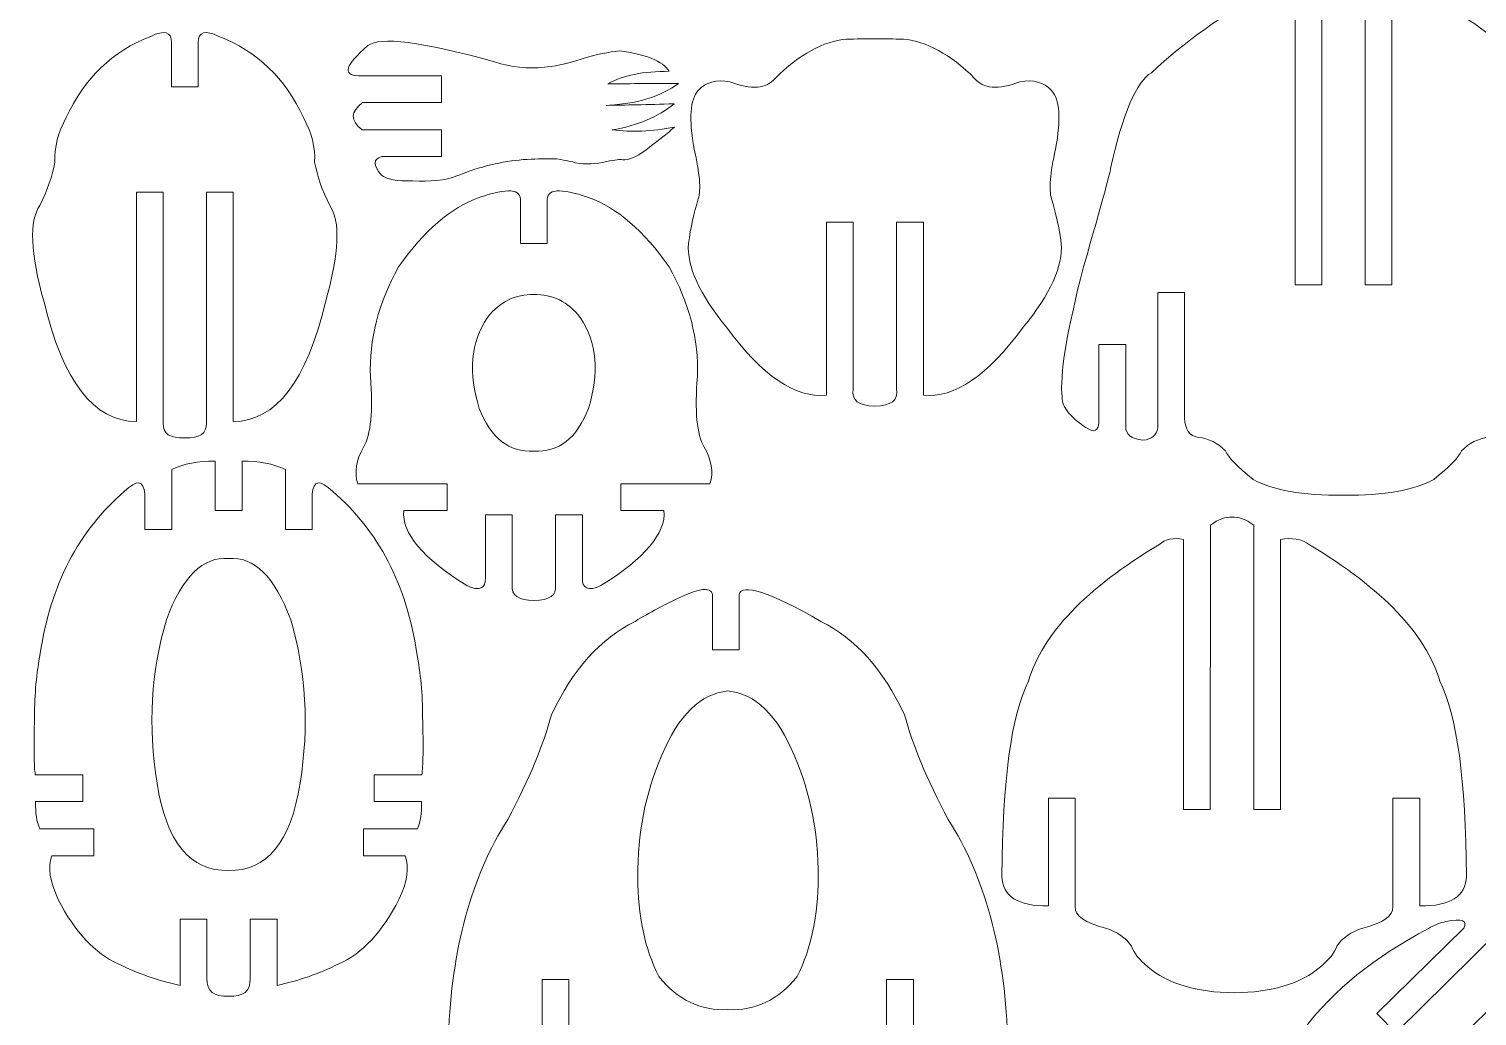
# Model space of a CAD drawing. Header units: inches. Extents: x -12.3 to -0.4, y -2.6 to 13.1.
# Drawn here: x -12.27 to -6.17, y 1.7 to 5.86 of the extents above; entities that cross this region are included whole.
import ezdxf

# ---------------------------------------------------------------- set-up
doc = ezdxf.new("R2010")
doc.units = ezdxf.units.IN
doc.header["$MEASUREMENT"] = 0
doc.layers.add('Layer 1', color=7, linetype='Continuous')

msp = doc.modelspace()

# ---------------------------------------------------------------- linework, layer by layer
at = {"layer": 'Layer 1', "color": 1, "lineweight": 9}
for points, knots in [([(-7.7663, 4.218), (-7.7651, 4.1756), (-7.7784, 4.1607), (-7.8064, 4.1734), (-7.8064, 4.1734), (-7.8847, 4.2222), (-7.9228, 4.2678), (-7.9206, 4.3102), (-7.9206, 4.3102), (-7.9324, 4.4008), (-7.9024, 4.5837), (-7.8308, 4.8588), (-7.8308, 4.8588), (-7.7498, 5.1408), (-7.7123, 5.2786), (-7.7181, 5.2723), (-7.7181, 5.2723), (-7.6657, 5.5044), (-7.6081, 5.6391), (-7.5451, 5.6762), (-7.5451, 5.6762), (-7.4049, 5.8071), (-7.244, 5.9212), (-7.0625, 6.0185), (-7.0625, 6.0185), (-6.9954, 6.0621), (-6.9548, 6.0604), (-6.9406, 6.0133)], [0, 0, 0, 0, 0.142857, 0.142857, 0.142857, 0.142857, 0.285714, 0.285714, 0.285714, 0.285714, 0.428571, 0.428571, 0.428571, 0.428571, 0.571429, 0.571429, 0.571429, 0.571429, 0.714286, 0.714286, 0.714286, 0.714286, 0.857143, 0.857143, 0.857143, 0.857143, 1, 1, 1, 1]), ([(-6.9406, 6.0133), (-6.9406, 6.0133), (-6.9406, 4.7826), (-6.9406, 4.7826), (-6.9406, 4.7826), (-6.9406, 4.7826), (-6.8277, 4.7826), (-6.8277, 4.7826), (-6.8277, 4.7826), (-6.8277, 4.7826), (-6.8277, 6.092), (-6.8277, 6.092)], [0, 0, 0, 0, 0.333333, 0.333333, 0.333333, 0.333333, 0.666667, 0.666667, 0.666667, 0.666667, 1, 1, 1, 1]), ([(-6.6454, 6.092), (-6.6454, 6.092), (-6.6454, 4.7826), (-6.6454, 4.7826), (-6.6454, 4.7826), (-6.6454, 4.7826), (-6.5325, 4.7826), (-6.5325, 4.7826), (-6.5325, 4.7826), (-6.5325, 4.7826), (-6.5325, 6.0133), (-6.5325, 6.0133)], [0, 0, 0, 0, 0.333333, 0.333333, 0.333333, 0.333333, 0.666667, 0.666667, 0.666667, 0.666667, 1, 1, 1, 1]), ([(-5.7067, 4.218), (-5.708, 4.1756), (-5.6946, 4.1607), (-5.6667, 4.1734), (-5.6667, 4.1734), (-5.5884, 4.2222), (-5.5503, 4.2678), (-5.5524, 4.3102), (-5.5524, 4.3102), (-5.5407, 4.4008), (-5.5707, 4.5837), (-5.6423, 4.8588), (-5.6423, 4.8588), (-5.7232, 5.1408), (-5.7608, 5.2786), (-5.755, 5.2723), (-5.755, 5.2723), (-5.8073, 5.5044), (-5.865, 5.6391), (-5.928, 5.6762), (-5.928, 5.6762), (-6.0682, 5.8071), (-6.2291, 5.9212), (-6.4106, 6.0185), (-6.4106, 6.0185), (-6.4777, 6.0621), (-6.5183, 6.0604), (-6.5325, 6.0133)], [0, 0, 0, 0, 0.142857, 0.142857, 0.142857, 0.142857, 0.285714, 0.285714, 0.285714, 0.285714, 0.428571, 0.428571, 0.428571, 0.428571, 0.571429, 0.571429, 0.571429, 0.571429, 0.714286, 0.714286, 0.714286, 0.714286, 0.857143, 0.857143, 0.857143, 0.857143, 1, 1, 1, 1]), ([(-11.6714, 5.8046), (-11.6716, 5.8482), (-11.7006, 5.8563), (-11.7583, 5.8291), (-11.7583, 5.8291), (-11.9192, 5.7671), (-12.0377, 5.6531), (-12.1139, 5.4872), (-12.1139, 5.4872), (-12.1488, 5.4246), (-12.1646, 5.3621), (-12.1615, 5.2995), (-12.1615, 5.2995), (-12.172, 5.2418), (-12.1932, 5.1808), (-12.225, 5.1167), (-12.225, 5.1167), (-12.271, 5.0531), (-12.2652, 4.9174), (-12.2075, 4.7096)], [0, 0, 0, 0, 0.2, 0.2, 0.2, 0.2, 0.4, 0.4, 0.4, 0.4, 0.6, 0.6, 0.6, 0.6, 0.8, 0.8, 0.8, 0.8, 1, 1, 1, 1]), ([(-11.5583, 5.8046), (-11.5581, 5.8482), (-11.5291, 5.8563), (-11.4713, 5.8291), (-11.4713, 5.8291), (-11.3105, 5.7671), (-11.192, 5.6531), (-11.1158, 5.4872), (-11.1158, 5.4872), (-11.0809, 5.4246), (-11.065, 5.3621), (-11.0682, 5.2995), (-11.0682, 5.2995), (-11.0576, 5.2418), (-11.0364, 5.1808), (-11.0047, 5.1167), (-11.0047, 5.1167), (-10.9587, 5.0531), (-10.9645, 4.9174), (-11.0222, 4.7096)], [0, 0, 0, 0, 0.2, 0.2, 0.2, 0.2, 0.4, 0.4, 0.4, 0.4, 0.6, 0.6, 0.6, 0.6, 0.8, 0.8, 0.8, 0.8, 1, 1, 1, 1]), ([(-11.6714, 5.8046), (-11.6714, 5.8046), (-11.6714, 5.6166), (-11.6714, 5.6166), (-11.6714, 5.6166), (-11.6714, 5.6166), (-11.5583, 5.6166), (-11.5583, 5.6166), (-11.5583, 5.6166), (-11.5583, 5.6166), (-11.5583, 5.8046), (-11.5583, 5.8046)], [0, 0, 0, 0, 0.333333, 0.333333, 0.333333, 0.333333, 0.666667, 0.666667, 0.666667, 0.666667, 1, 1, 1, 1]), ([(-10.1252, 5.3129), (-10.0996, 5.3129), (-10.074, 5.3129), (-10.0484, 5.3129), (-10.0484, 5.3129), (-10.0075, 5.3066), (-9.9816, 5.3013), (-9.9705, 5.297), (-9.9705, 5.297), (-9.9276, 5.2891), (-9.8837, 5.2907), (-9.8388, 5.3018), (-9.8388, 5.3018), (-9.8028, 5.3098), (-9.7806, 5.3124), (-9.7721, 5.3098), (-9.7721, 5.3098), (-9.7475, 5.3068), (-9.715, 5.3204), (-9.6745, 5.3503), (-9.6745, 5.3503), (-9.6039, 5.4039), (-9.5634, 5.4362), (-9.5531, 5.4473), (-9.5531, 5.4473), (-9.6478, 5.429), (-9.7351, 5.425), (-9.815, 5.4354), (-9.815, 5.4354), (-9.7102, 5.4529), (-9.6234, 5.4894), (-9.5547, 5.5451), (-9.5547, 5.5451), (-9.6676, 5.5419), (-9.7631, 5.5398), (-9.8412, 5.5387), (-9.8412, 5.5387), (-9.7134, 5.544), (-9.6116, 5.5748), (-9.5356, 5.631), (-9.5356, 5.631), (-9.6348, 5.6305), (-9.734, 5.6299), (-9.8332, 5.6294), (-9.8332, 5.6294), (-9.7702, 5.6649), (-9.6842, 5.6824), (-9.5755, 5.6819), (-9.5755, 5.6819), (-9.603, 5.7253), (-9.6728, 5.754), (-9.785, 5.7677), (-9.785, 5.7677), (-9.8299, 5.764), (-9.8823, 5.7529), (-9.9421, 5.7343), (-9.9421, 5.7343), (-10.0141, 5.7121), (-10.067, 5.7004), (-10.1008, 5.6994), (-10.1008, 5.6994), (-10.1706, 5.6919), (-10.2405, 5.6994), (-10.3103, 5.7216), (-10.3103, 5.7216), (-10.6171, 5.807), (-10.7949, 5.8298), (-10.8436, 5.79), (-10.8436, 5.79), (-10.94, 5.7072), (-10.9534, 5.6649), (-10.8839, 5.6632)], [0, 0, 0, 0, 0.055556, 0.055556, 0.055556, 0.055556, 0.111111, 0.111111, 0.111111, 0.111111, 0.166667, 0.166667, 0.166667, 0.166667, 0.222222, 0.222222, 0.222222, 0.222222, 0.277778, 0.277778, 0.277778, 0.277778, 0.333333, 0.333333, 0.333333, 0.333333, 0.388889, 0.388889, 0.388889, 0.388889, 0.444444, 0.444444, 0.444444, 0.444444, 0.5, 0.5, 0.5, 0.5, 0.555556, 0.555556, 0.555556, 0.555556, 0.611111, 0.611111, 0.611111, 0.611111, 0.666667, 0.666667, 0.666667, 0.666667, 0.722222, 0.722222, 0.722222, 0.722222, 0.777778, 0.777778, 0.777778, 0.777778, 0.833333, 0.833333, 0.833333, 0.833333, 0.888889, 0.888889, 0.888889, 0.888889, 0.944444, 0.944444, 0.944444, 0.944444, 1, 1, 1, 1]), ([(-8.9136, 4.318), (-9.0442, 4.3053), (-9.1844, 4.4007), (-9.3341, 4.6043), (-9.3341, 4.6043), (-9.4479, 4.7431), (-9.5013, 4.8608), (-9.4944, 4.9573), (-9.4944, 4.9573), (-9.4849, 5.0241), (-9.4711, 5.0866), (-9.4532, 5.1449), (-9.4532, 5.1449), (-9.441, 5.1831), (-9.4468, 5.2531), (-9.4706, 5.3548), (-9.4706, 5.3548), (-9.4934, 5.4826), (-9.4876, 5.5647), (-9.4532, 5.6013), (-9.4532, 5.6013), (-9.4214, 5.6358), (-9.377, 5.648), (-9.3198, 5.6379), (-9.3198, 5.6379), (-9.2289, 5.6034), (-9.1654, 5.6082), (-9.1294, 5.6522), (-9.1294, 5.6522), (-9.0262, 5.754), (-8.9262, 5.8091), (-8.8294, 5.8176), (-8.8294, 5.8176), (-8.7895, 5.8181), (-8.7495, 5.8186), (-8.7095, 5.8192)], [0, 0, 0, 0, 0.111111, 0.111111, 0.111111, 0.111111, 0.222222, 0.222222, 0.222222, 0.222222, 0.333333, 0.333333, 0.333333, 0.333333, 0.444444, 0.444444, 0.444444, 0.444444, 0.555556, 0.555556, 0.555556, 0.555556, 0.666667, 0.666667, 0.666667, 0.666667, 0.777778, 0.777778, 0.777778, 0.777778, 0.888889, 0.888889, 0.888889, 0.888889, 1, 1, 1, 1]), ([(-8.5054, 4.318), (-8.3748, 4.3053), (-8.2346, 4.4007), (-8.0849, 4.6043), (-8.0849, 4.6043), (-7.9711, 4.7431), (-7.9177, 4.8608), (-7.9246, 4.9573), (-7.9246, 4.9573), (-7.9341, 5.0241), (-7.9478, 5.0866), (-7.9658, 5.1449), (-7.9658, 5.1449), (-7.978, 5.1831), (-7.9722, 5.2531), (-7.9484, 5.3548), (-7.9484, 5.3548), (-7.9256, 5.4826), (-7.9314, 5.5647), (-7.9658, 5.6013), (-7.9658, 5.6013), (-7.9976, 5.6358), (-8.042, 5.648), (-8.0991, 5.6379), (-8.0991, 5.6379), (-8.1901, 5.6034), (-8.2536, 5.6082), (-8.2896, 5.6522), (-8.2896, 5.6522), (-8.3928, 5.754), (-8.4927, 5.8091), (-8.5896, 5.8176), (-8.5896, 5.8176), (-8.6295, 5.8181), (-8.6695, 5.8186), (-8.7095, 5.8192)], [0, 0, 0, 0, 0.111111, 0.111111, 0.111111, 0.111111, 0.222222, 0.222222, 0.222222, 0.222222, 0.333333, 0.333333, 0.333333, 0.333333, 0.444444, 0.444444, 0.444444, 0.444444, 0.555556, 0.555556, 0.555556, 0.555556, 0.666667, 0.666667, 0.666667, 0.666667, 0.777778, 0.777778, 0.777778, 0.777778, 0.888889, 0.888889, 0.888889, 0.888889, 1, 1, 1, 1]), ([(-10.8839, 5.6632), (-10.8839, 5.6632), (-10.5334, 5.6632), (-10.5334, 5.6632), (-10.5334, 5.6632), (-10.5334, 5.6632), (-10.5334, 5.5501), (-10.5334, 5.5501), (-10.5334, 5.5501), (-10.5334, 5.5501), (-10.8664, 5.5501), (-10.8664, 5.5501)], [0, 0, 0, 0, 0.333333, 0.333333, 0.333333, 0.333333, 0.666667, 0.666667, 0.666667, 0.666667, 1, 1, 1, 1]), ([(-10.8688, 5.4358), (-10.8688, 5.4358), (-10.5334, 5.4358), (-10.5334, 5.4358), (-10.5334, 5.4358), (-10.5334, 5.4358), (-10.5334, 5.3227), (-10.5334, 5.3227), (-10.5334, 5.3227), (-10.5334, 5.3227), (-10.7855, 5.3227), (-10.7855, 5.3227)], [0, 0, 0, 0, 0.333333, 0.333333, 0.333333, 0.333333, 0.666667, 0.666667, 0.666667, 0.666667, 1, 1, 1, 1]), ([(-10.7855, 5.3227), (-10.822, 5.3121), (-10.8225, 5.2864), (-10.7871, 5.2454), (-10.7871, 5.2454), (-10.7651, 5.2271), (-10.7215, 5.2189), (-10.6561, 5.2207), (-10.6561, 5.2207), (-10.5812, 5.2159), (-10.5188, 5.2228), (-10.469, 5.2414)], [0, 0, 0, 0, 0.333333, 0.333333, 0.333333, 0.333333, 0.666667, 0.666667, 0.666667, 0.666667, 1, 1, 1, 1]), ([(-10.8867, 3.9459), (-10.9021, 3.994), (-10.8939, 4.0453), (-10.862, 4.1), (-10.862, 4.1), (-10.8314, 4.1535), (-10.822, 4.2527), (-10.8336, 4.3974), (-10.8336, 4.3974), (-10.8394, 4.5532), (-10.7997, 4.7069), (-10.7145, 4.8585), (-10.7145, 4.8585), (-10.6077, 5.0112), (-10.4944, 5.1087), (-10.3749, 5.1511), (-10.3749, 5.1511), (-10.2548, 5.1925), (-10.1971, 5.1872), (-10.2017, 5.1352)], [0, 0, 0, 0, 0.2, 0.2, 0.2, 0.2, 0.4, 0.4, 0.4, 0.4, 0.6, 0.6, 0.6, 0.6, 0.8, 0.8, 0.8, 0.8, 1, 1, 1, 1]), ([(-9.4037, 3.9459), (-9.3882, 3.994), (-9.3965, 4.0453), (-9.4284, 4.1), (-9.4284, 4.1), (-9.4589, 4.1535), (-9.4684, 4.2527), (-9.4568, 4.3974), (-9.4568, 4.3974), (-9.451, 4.5532), (-9.4907, 4.7069), (-9.5758, 4.8585), (-9.5758, 4.8585), (-9.6827, 5.0112), (-9.7959, 5.1087), (-9.9155, 5.1511), (-9.9155, 5.1511), (-10.0355, 5.1925), (-10.0932, 5.1872), (-10.0886, 5.1352)], [0, 0, 0, 0, 0.2, 0.2, 0.2, 0.2, 0.4, 0.4, 0.4, 0.4, 0.6, 0.6, 0.6, 0.6, 0.8, 0.8, 0.8, 0.8, 1, 1, 1, 1]), ([(-11.8189, 4.2071), (-11.8189, 4.2071), (-11.8189, 5.1736), (-11.8189, 5.1736), (-11.8189, 5.1736), (-11.8189, 5.1736), (-11.706, 5.1736), (-11.706, 5.1736), (-11.706, 5.1736), (-11.706, 5.1736), (-11.706, 4.2007), (-11.706, 4.2007)], [0, 0, 0, 0, 0.333333, 0.333333, 0.333333, 0.333333, 0.666667, 0.666667, 0.666667, 0.666667, 1, 1, 1, 1]), ([(-11.5237, 4.2007), (-11.5237, 4.2007), (-11.5237, 5.1736), (-11.5237, 5.1736), (-11.5237, 5.1736), (-11.5237, 5.1736), (-11.4107, 5.1736), (-11.4107, 5.1736), (-11.4107, 5.1736), (-11.4107, 5.1736), (-11.4107, 4.2071), (-11.4107, 4.2071)], [0, 0, 0, 0, 0.333333, 0.333333, 0.333333, 0.333333, 0.666667, 0.666667, 0.666667, 0.666667, 1, 1, 1, 1]), ([(-10.2017, 5.1352), (-10.2017, 5.1352), (-10.2017, 4.9571), (-10.2017, 4.9571), (-10.2017, 4.9571), (-10.2017, 4.9571), (-10.0886, 4.9571), (-10.0886, 4.9571), (-10.0886, 4.9571), (-10.0886, 4.9571), (-10.0886, 5.1352), (-10.0886, 5.1352)], [0, 0, 0, 0, 0.333333, 0.333333, 0.333333, 0.333333, 0.666667, 0.666667, 0.666667, 0.666667, 1, 1, 1, 1]), ([(-8.9136, 4.318), (-8.9136, 4.318), (-8.9136, 5.0464), (-8.9136, 5.0464), (-8.9136, 5.0464), (-8.9136, 5.0464), (-8.8006, 5.0464), (-8.8006, 5.0464), (-8.8006, 5.0464), (-8.8006, 5.0464), (-8.8006, 4.3435), (-8.8006, 4.3435)], [0, 0, 0, 0, 0.333333, 0.333333, 0.333333, 0.333333, 0.666667, 0.666667, 0.666667, 0.666667, 1, 1, 1, 1]), ([(-8.6183, 4.3435), (-8.6183, 4.3435), (-8.6183, 5.0464), (-8.6183, 5.0464), (-8.6183, 5.0464), (-8.6183, 5.0464), (-8.5054, 5.0464), (-8.5054, 5.0464), (-8.5054, 5.0464), (-8.5054, 5.0464), (-8.5054, 4.318), (-8.5054, 4.318)], [0, 0, 0, 0, 0.333333, 0.333333, 0.333333, 0.333333, 0.666667, 0.666667, 0.666667, 0.666667, 1, 1, 1, 1]), ([(-7.5184, 4.1814), (-7.5184, 4.1814), (-7.5184, 4.7503), (-7.5184, 4.7503), (-7.5184, 4.7503), (-7.5184, 4.7503), (-7.4053, 4.7503), (-7.4053, 4.7503), (-7.4053, 4.7503), (-7.4053, 4.7503), (-7.4053, 4.222), (-7.4053, 4.222)], [0, 0, 0, 0, 0.333333, 0.333333, 0.333333, 0.333333, 0.666667, 0.666667, 0.666667, 0.666667, 1, 1, 1, 1]), ([(-7.7663, 4.218), (-7.7663, 4.218), (-7.7663, 4.5321), (-7.7663, 4.5321), (-7.7663, 4.5321), (-7.7663, 4.5321), (-7.6533, 4.5321), (-7.6533, 4.5321), (-7.6533, 4.5321), (-7.6533, 4.5321), (-7.6533, 4.1862), (-7.6533, 4.1862)], [0, 0, 0, 0, 0.333333, 0.333333, 0.333333, 0.333333, 0.666667, 0.666667, 0.666667, 0.666667, 1, 1, 1, 1]), ([(-6.7365, 3.8973), (-6.9092, 3.8963), (-7.0359, 3.9185), (-7.1164, 3.9639), (-7.1164, 3.9639), (-7.183, 4.0168), (-7.2221, 4.0569), (-7.2337, 4.0844), (-7.2337, 4.0844), (-7.2652, 4.1175), (-7.3032, 4.1363), (-7.3477, 4.1409), (-7.3477, 4.1409), (-7.3846, 4.1467), (-7.4038, 4.1737), (-7.4053, 4.222)], [0, 0, 0, 0, 0.25, 0.25, 0.25, 0.25, 0.5, 0.5, 0.5, 0.5, 0.75, 0.75, 0.75, 0.75, 1, 1, 1, 1]), ([(-6.7365, 3.8973), (-6.5638, 3.8963), (-6.4372, 3.9185), (-6.3567, 3.9639), (-6.3567, 3.9639), (-6.2901, 4.0168), (-6.251, 4.0569), (-6.2394, 4.0844), (-6.2394, 4.0844), (-6.2079, 4.1175), (-6.1699, 4.1363), (-6.1254, 4.1409), (-6.1254, 4.1409), (-6.0885, 4.1467), (-6.0693, 4.1737), (-6.0678, 4.222)], [0, 0, 0, 0, 0.25, 0.25, 0.25, 0.25, 0.5, 0.5, 0.5, 0.5, 0.75, 0.75, 0.75, 0.75, 1, 1, 1, 1]), ([(-7.5184, 4.1814), (-7.5228, 4.1501), (-7.5437, 4.1326), (-7.581, 4.1289), (-7.581, 4.1289), (-7.6299, 4.1342), (-7.654, 4.1533), (-7.6533, 4.1862)], [0, 0, 0, 0, 0.5, 0.5, 0.5, 0.5, 1, 1, 1, 1]), ([(-11.4871, 4.0407), (-11.4871, 4.0407), (-11.4871, 3.8336), (-11.4871, 3.8336), (-11.4871, 3.8336), (-11.4871, 3.8336), (-11.374, 3.8336), (-11.374, 3.8336), (-11.374, 3.8336), (-11.374, 3.8336), (-11.374, 4.0407), (-11.374, 4.0407)], [0, 0, 0, 0, 0.333333, 0.333333, 0.333333, 0.333333, 0.666667, 0.666667, 0.666667, 0.666667, 1, 1, 1, 1]), ([(-11.7832, 3.9012), (-11.7879, 3.9606), (-11.8163, 3.9648), (-11.8684, 3.9139), (-11.8684, 3.9139), (-12.0626, 3.7468), (-12.1809, 3.5191), (-12.2232, 3.231), (-12.2232, 3.231), (-12.2392, 3.149), (-12.2474, 3.0602), (-12.2477, 2.9646), (-12.2477, 2.9646), (-12.2508, 2.8361), (-12.2498, 2.7547), (-12.2445, 2.7204)], [0, 0, 0, 0, 0.25, 0.25, 0.25, 0.25, 0.5, 0.5, 0.5, 0.5, 0.75, 0.75, 0.75, 0.75, 1, 1, 1, 1]), ([(-11.6701, 4.0057), (-11.6701, 4.0057), (-11.6701, 3.7533), (-11.6701, 3.7533), (-11.6701, 3.7533), (-11.6701, 3.7533), (-11.7832, 3.7533), (-11.7832, 3.7533), (-11.7832, 3.7533), (-11.7832, 3.7533), (-11.7832, 3.9012), (-11.7832, 3.9012)], [0, 0, 0, 0, 0.333333, 0.333333, 0.333333, 0.333333, 0.666667, 0.666667, 0.666667, 0.666667, 1, 1, 1, 1]), ([(-11.1911, 4.0057), (-11.1911, 4.0057), (-11.1911, 3.7533), (-11.1911, 3.7533), (-11.1911, 3.7533), (-11.1911, 3.7533), (-11.078, 3.7533), (-11.078, 3.7533), (-11.078, 3.7533), (-11.078, 3.7533), (-11.078, 3.9012), (-11.078, 3.9012)], [0, 0, 0, 0, 0.333333, 0.333333, 0.333333, 0.333333, 0.666667, 0.666667, 0.666667, 0.666667, 1, 1, 1, 1]), ([(-11.078, 3.9012), (-11.0733, 3.9606), (-11.0449, 3.9648), (-10.9928, 3.9139), (-10.9928, 3.9139), (-10.7986, 3.7468), (-10.6803, 3.5191), (-10.638, 3.231), (-10.638, 3.231), (-10.622, 3.149), (-10.6138, 3.0602), (-10.6135, 2.9646), (-10.6135, 2.9646), (-10.6104, 2.8361), (-10.6114, 2.7547), (-10.6167, 2.7204)], [0, 0, 0, 0, 0.25, 0.25, 0.25, 0.25, 0.5, 0.5, 0.5, 0.5, 0.75, 0.75, 0.75, 0.75, 1, 1, 1, 1]), ([(-10.8867, 3.9459), (-10.8867, 3.9459), (-10.5107, 3.9459), (-10.5107, 3.9459), (-10.5107, 3.9459), (-10.5107, 3.9459), (-10.5107, 3.8329), (-10.5107, 3.8329), (-10.5107, 3.8329), (-10.5107, 3.8329), (-10.6929, 3.8329), (-10.6929, 3.8329)], [0, 0, 0, 0, 0.333333, 0.333333, 0.333333, 0.333333, 0.666667, 0.666667, 0.666667, 0.666667, 1, 1, 1, 1]), ([(-9.4037, 3.9459), (-9.4037, 3.9459), (-9.7797, 3.9459), (-9.7797, 3.9459), (-9.7797, 3.9459), (-9.7797, 3.9459), (-9.7797, 3.8329), (-9.7797, 3.8329), (-9.7797, 3.8329), (-9.7797, 3.8329), (-9.5974, 3.8329), (-9.5974, 3.8329)], [0, 0, 0, 0, 0.333333, 0.333333, 0.333333, 0.333333, 0.666667, 0.666667, 0.666667, 0.666667, 1, 1, 1, 1]), ([(-10.3493, 3.5506), (-10.3477, 3.5034), (-10.3737, 3.4923), (-10.4271, 3.5172), (-10.4271, 3.5172), (-10.6136, 3.6325), (-10.7022, 3.7377), (-10.6929, 3.8329)], [0, 0, 0, 0, 0.5, 0.5, 0.5, 0.5, 1, 1, 1, 1]), ([(-10.3493, 3.5506), (-10.3493, 3.5506), (-10.3493, 3.8147), (-10.3493, 3.8147), (-10.3493, 3.8147), (-10.3493, 3.8147), (-10.2363, 3.8147), (-10.2363, 3.8147), (-10.2363, 3.8147), (-10.2363, 3.8147), (-10.2363, 3.518), (-10.2363, 3.518)], [0, 0, 0, 0, 0.333333, 0.333333, 0.333333, 0.333333, 0.666667, 0.666667, 0.666667, 0.666667, 1, 1, 1, 1]), ([(-10.054, 3.518), (-10.054, 3.518), (-10.054, 3.8147), (-10.054, 3.8147), (-10.054, 3.8147), (-10.054, 3.8147), (-9.9411, 3.8147), (-9.9411, 3.8147), (-9.9411, 3.8147), (-9.9411, 3.8147), (-9.9411, 3.5506), (-9.9411, 3.5506)], [0, 0, 0, 0, 0.333333, 0.333333, 0.333333, 0.333333, 0.666667, 0.666667, 0.666667, 0.666667, 1, 1, 1, 1]), ([(-9.9411, 3.5506), (-9.9426, 3.5034), (-9.9167, 3.4923), (-9.8633, 3.5172), (-9.8633, 3.5172), (-9.6768, 3.6325), (-9.5882, 3.7377), (-9.5974, 3.8329)], [0, 0, 0, 0, 0.5, 0.5, 0.5, 0.5, 1, 1, 1, 1]), ([(-7.2968, 3.7714), (-7.2968, 3.7714), (-7.2977, 2.5748), (-7.2977, 2.5748), (-7.2977, 2.5748), (-7.2977, 2.5748), (-7.4096, 2.5747), (-7.4096, 2.5747), (-7.4096, 2.5747), (-7.4096, 2.5747), (-7.4096, 3.7109), (-7.4096, 3.7109), (-7.4096, 3.7109), (-7.4539, 3.7203), (-7.4841, 3.713), (-7.5141, 3.689), (-7.5141, 3.689), (-7.8217, 3.5041), (-8.0045, 3.3128), (-8.0626, 3.1151), (-8.0626, 3.1151), (-8.1352, 2.9703), (-8.1725, 2.6966), (-8.1747, 2.2941), (-8.1747, 2.2941), (-8.1723, 2.2087), (-8.107, 2.1668), (-7.9788, 2.1684)], [0, 0, 0, 0, 0.142857, 0.142857, 0.142857, 0.142857, 0.285714, 0.285714, 0.285714, 0.285714, 0.428571, 0.428571, 0.428571, 0.428571, 0.571429, 0.571429, 0.571429, 0.571429, 0.714286, 0.714286, 0.714286, 0.714286, 0.857143, 0.857143, 0.857143, 0.857143, 1, 1, 1, 1]), ([(-7.1143, 3.7714), (-7.1143, 3.7714), (-7.1143, 2.5747), (-7.1143, 2.5747), (-7.1143, 2.5747), (-7.1143, 2.5747), (-7.0014, 2.5747), (-7.0014, 2.5747), (-7.0014, 2.5747), (-7.0014, 2.5747), (-7.0014, 3.7109), (-7.0014, 3.7109), (-7.0014, 3.7109), (-6.957, 3.7203), (-6.9097, 3.713), (-6.8797, 3.689), (-6.8797, 3.689), (-6.5721, 3.5041), (-6.3893, 3.3128), (-6.3312, 3.1151), (-6.3312, 3.1151), (-6.2586, 2.9703), (-6.2213, 2.6966), (-6.2191, 2.2941), (-6.2191, 2.2941), (-6.2215, 2.2087), (-6.2868, 2.1668), (-6.415, 2.1684)], [0, 0, 0, 0, 0.142857, 0.142857, 0.142857, 0.142857, 0.285714, 0.285714, 0.285714, 0.285714, 0.428571, 0.428571, 0.428571, 0.428571, 0.571429, 0.571429, 0.571429, 0.571429, 0.714286, 0.714286, 0.714286, 0.714286, 0.857143, 0.857143, 0.857143, 0.857143, 1, 1, 1, 1]), ([(-11.4306, 3.6309), (-11.5377, 3.6404), (-11.6249, 3.5545), (-11.6922, 3.3732), (-11.6922, 3.3732), (-11.7572, 3.1549), (-11.7704, 2.9257), (-11.7318, 2.6857)], [0, 0, 0, 0, 0.5, 0.5, 0.5, 0.5, 1, 1, 1, 1]), ([(-11.4306, 3.6309), (-11.3235, 3.6404), (-11.2363, 3.5545), (-11.169, 3.3732), (-11.169, 3.3732), (-11.104, 3.1549), (-11.0908, 2.9257), (-11.1294, 2.6857)], [0, 0, 0, 0, 0.5, 0.5, 0.5, 0.5, 1, 1, 1, 1]), ([(-10.3587, 1.1853), (-10.3579, 1.1478), (-10.3804, 1.1491), (-10.4103, 1.1831), (-10.4103, 1.1831), (-10.4644, 1.2377), (-10.4958, 1.3838), (-10.5046, 1.6214), (-10.5046, 1.6214), (-10.492, 1.9872), (-10.4089, 2.2909), (-10.2553, 2.5326), (-10.2553, 2.5326), (-10.1644, 2.7027), (-10.1031, 2.8496), (-10.0714, 2.9733), (-10.0714, 2.9733), (-9.9815, 3.1635), (-9.8642, 3.2946), (-9.7194, 3.3664), (-9.7194, 3.3664), (-9.6523, 3.4055), (-9.5952, 3.4364), (-9.5483, 3.4589), (-9.5483, 3.4589), (-9.4449, 3.5084), (-9.3994, 3.5115), (-9.3935, 3.4799)], [0, 0, 0, 0, 0.142857, 0.142857, 0.142857, 0.142857, 0.285714, 0.285714, 0.285714, 0.285714, 0.428571, 0.428571, 0.428571, 0.428571, 0.571429, 0.571429, 0.571429, 0.571429, 0.714286, 0.714286, 0.714286, 0.714286, 0.857143, 0.857143, 0.857143, 0.857143, 1, 1, 1, 1]), ([(-9.3935, 3.4799), (-9.3935, 3.4799), (-9.3935, 3.2459), (-9.3935, 3.2459), (-9.3935, 3.2459), (-9.3935, 3.2459), (-9.2806, 3.2459), (-9.2806, 3.2459), (-9.2806, 3.2459), (-9.2806, 3.2459), (-9.2806, 3.4799), (-9.2806, 3.4799)], [0, 0, 0, 0, 0.333333, 0.333333, 0.333333, 0.333333, 0.666667, 0.666667, 0.666667, 0.666667, 1, 1, 1, 1]), ([(-8.2982, 1.1853), (-8.2991, 1.1478), (-8.2754, 1.1491), (-8.2455, 1.1831), (-8.2455, 1.1831), (-8.1914, 1.2377), (-8.16, 1.3838), (-8.1512, 1.6214), (-8.1512, 1.6214), (-8.1638, 1.9872), (-8.2469, 2.2909), (-8.4006, 2.5326), (-8.4006, 2.5326), (-8.4914, 2.7027), (-8.5527, 2.8496), (-8.5844, 2.9733), (-8.5844, 2.9733), (-8.6743, 3.1635), (-8.7916, 3.2946), (-8.9364, 3.3664), (-8.9364, 3.3664), (-9.1512, 3.4915), (-9.272, 3.5258), (-9.2806, 3.4799)], [0, 0, 0, 0, 0.166667, 0.166667, 0.166667, 0.166667, 0.333333, 0.333333, 0.333333, 0.333333, 0.5, 0.5, 0.5, 0.5, 0.666667, 0.666667, 0.666667, 0.666667, 0.833333, 0.833333, 0.833333, 0.833333, 1, 1, 1, 1]), ([(-9.3279, 3.0732), (-9.4428, 3.0626), (-9.5361, 2.9715), (-9.6079, 2.7998), (-9.6079, 2.7998), (-9.6761, 2.6413), (-9.7094, 2.4711), (-9.7078, 2.2893), (-9.7078, 2.2893), (-9.7078, 2.1277), (-9.6782, 1.9882), (-9.619, 1.8711), (-9.619, 1.8711), (-9.5404, 1.773), (-9.4433, 1.7263), (-9.3279, 1.7321)], [0, 0, 0, 0, 0.25, 0.25, 0.25, 0.25, 0.5, 0.5, 0.5, 0.5, 0.75, 0.75, 0.75, 0.75, 1, 1, 1, 1]), ([(-9.3279, 3.0732), (-9.213, 3.0626), (-9.1197, 2.9715), (-9.0479, 2.7998), (-9.0479, 2.7998), (-8.9797, 2.6413), (-8.9464, 2.4711), (-8.948, 2.2893), (-8.948, 2.2893), (-8.948, 2.1277), (-8.9776, 1.9882), (-9.0368, 1.8711), (-9.0368, 1.8711), (-9.1155, 1.773), (-9.2125, 1.7263), (-9.3279, 1.7321)], [0, 0, 0, 0, 0.25, 0.25, 0.25, 0.25, 0.5, 0.5, 0.5, 0.5, 0.75, 0.75, 0.75, 0.75, 1, 1, 1, 1]), ([(-12.2445, 2.7204), (-12.2445, 2.7204), (-12.0441, 2.7204), (-12.0441, 2.7204), (-12.0441, 2.7204), (-12.0441, 2.7204), (-12.0441, 2.6073), (-12.0441, 2.6073), (-12.0441, 2.6073), (-12.0441, 2.6073), (-12.2429, 2.6073), (-12.2429, 2.6073)], [0, 0, 0, 0, 0.333333, 0.333333, 0.333333, 0.333333, 0.666667, 0.666667, 0.666667, 0.666667, 1, 1, 1, 1]), ([(-10.6167, 2.7204), (-10.6167, 2.7204), (-10.8171, 2.7204), (-10.8171, 2.7204), (-10.8171, 2.7204), (-10.8171, 2.7204), (-10.8171, 2.6073), (-10.8171, 2.6073), (-10.8171, 2.6073), (-10.8171, 2.6073), (-10.6183, 2.6073), (-10.6183, 2.6073)], [0, 0, 0, 0, 0.333333, 0.333333, 0.333333, 0.333333, 0.666667, 0.666667, 0.666667, 0.666667, 1, 1, 1, 1]), ([(-7.9788, 2.1684), (-7.9788, 2.1684), (-7.9788, 2.622), (-7.9788, 2.622), (-7.9788, 2.622), (-7.9788, 2.622), (-7.8657, 2.622), (-7.8657, 2.622), (-7.8657, 2.622), (-7.8657, 2.622), (-7.8657, 2.1645), (-7.8657, 2.1645)], [0, 0, 0, 0, 0.333333, 0.333333, 0.333333, 0.333333, 0.666667, 0.666667, 0.666667, 0.666667, 1, 1, 1, 1]), ([(-6.415, 2.1684), (-6.415, 2.1684), (-6.415, 2.622), (-6.415, 2.622), (-6.415, 2.622), (-6.415, 2.622), (-6.5281, 2.622), (-6.5281, 2.622), (-6.5281, 2.622), (-6.5281, 2.622), (-6.5281, 2.1645), (-6.5281, 2.1645)], [0, 0, 0, 0, 0.333333, 0.333333, 0.333333, 0.333333, 0.666667, 0.666667, 0.666667, 0.666667, 1, 1, 1, 1]), ([(-12.2255, 2.493), (-12.2255, 2.493), (-11.9981, 2.493), (-11.9981, 2.493), (-11.9981, 2.493), (-11.9981, 2.493), (-11.9981, 2.3799), (-11.9981, 2.3799), (-11.9981, 2.3799), (-11.9981, 2.3799), (-12.1747, 2.3799), (-12.1747, 2.3799)], [0, 0, 0, 0, 0.333333, 0.333333, 0.333333, 0.333333, 0.666667, 0.666667, 0.666667, 0.666667, 1, 1, 1, 1]), ([(-10.6357, 2.493), (-10.6357, 2.493), (-10.8631, 2.493), (-10.8631, 2.493), (-10.8631, 2.493), (-10.8631, 2.493), (-10.8631, 2.3799), (-10.8631, 2.3799), (-10.8631, 2.3799), (-10.8631, 2.3799), (-10.6865, 2.3799), (-10.6865, 2.3799)], [0, 0, 0, 0, 0.333333, 0.333333, 0.333333, 0.333333, 0.666667, 0.666667, 0.666667, 0.666667, 1, 1, 1, 1]), ([(-12.1747, 2.3799), (-12.1921, 2.3327), (-12.1831, 2.2711), (-12.1477, 2.1949), (-12.1477, 2.1949), (-12.0773, 2.0582), (-11.9932, 1.968), (-11.8953, 1.9246), (-11.8953, 1.9246), (-11.8108, 1.8827), (-11.7239, 1.8525), (-11.6347, 1.8339)], [0, 0, 0, 0, 0.333333, 0.333333, 0.333333, 0.333333, 0.666667, 0.666667, 0.666667, 0.666667, 1, 1, 1, 1]), ([(-10.6865, 2.3799), (-10.6691, 2.3327), (-10.6781, 2.2711), (-10.7135, 2.1949), (-10.7135, 2.1949), (-10.7839, 2.0582), (-10.868, 1.968), (-10.9659, 1.9246), (-10.9659, 1.9246), (-11.0504, 1.8827), (-11.1373, 1.8525), (-11.2265, 1.8339)], [0, 0, 0, 0, 0.333333, 0.333333, 0.333333, 0.333333, 0.666667, 0.666667, 0.666667, 0.666667, 1, 1, 1, 1]), ([(-7.1969, 1.8027), (-7.357, 1.8043), (-7.4781, 1.8408), (-7.5602, 1.9124), (-7.5602, 1.9124), (-7.5966, 1.9418), (-7.6197, 1.9707), (-7.6294, 1.9991), (-7.6294, 1.9991), (-7.6524, 2.0343), (-7.6887, 2.0595), (-7.7381, 2.0746), (-7.7381, 2.0746), (-7.8247, 2.0977), (-7.8672, 2.1276), (-7.8657, 2.1645)], [0, 0, 0, 0, 0.25, 0.25, 0.25, 0.25, 0.5, 0.5, 0.5, 0.5, 0.75, 0.75, 0.75, 0.75, 1, 1, 1, 1]), ([(-7.1969, 1.8027), (-7.0368, 1.8043), (-6.9157, 1.8408), (-6.8336, 1.9124), (-6.8336, 1.9124), (-6.7972, 1.9418), (-6.7741, 1.9707), (-6.7644, 1.9991), (-6.7644, 1.9991), (-6.7414, 2.0343), (-6.7051, 2.0595), (-6.6557, 2.0746), (-6.6557, 2.0746), (-6.5691, 2.0977), (-6.5266, 2.1276), (-6.5281, 2.1645)], [0, 0, 0, 0, 0.25, 0.25, 0.25, 0.25, 0.5, 0.5, 0.5, 0.5, 0.75, 0.75, 0.75, 0.75, 1, 1, 1, 1]), ([(-11.6347, 1.8339), (-11.6347, 1.8339), (-11.6347, 2.1125), (-11.6347, 2.1125), (-11.6347, 2.1125), (-11.6347, 2.1125), (-11.5217, 2.1125), (-11.5217, 2.1125), (-11.5217, 2.1125), (-11.5217, 2.1125), (-11.5217, 1.8626), (-11.5217, 1.8626)], [0, 0, 0, 0, 0.333333, 0.333333, 0.333333, 0.333333, 0.666667, 0.666667, 0.666667, 0.666667, 1, 1, 1, 1]), ([(-11.3394, 1.8626), (-11.3394, 1.8626), (-11.3394, 2.1125), (-11.3394, 2.1125), (-11.3394, 2.1125), (-11.3394, 2.1125), (-11.2265, 2.1125), (-11.2265, 2.1125), (-11.2265, 2.1125), (-11.2265, 2.1125), (-11.2265, 1.8339), (-11.2265, 1.8339)], [0, 0, 0, 0, 0.333333, 0.333333, 0.333333, 0.333333, 0.666667, 0.666667, 0.666667, 0.666667, 1, 1, 1, 1]), ([(-6.379, 2.0738), (-6.6067, 1.9524), (-6.7803, 1.8124), (-6.8997, 1.6537), (-6.8997, 1.6537), (-7.0637, 1.4584), (-7.1364, 1.2642), (-7.1178, 1.0711)], [0, 0, 0, 0, 0.5, 0.5, 0.5, 0.5, 1, 1, 1, 1]), ([(-6.2304, 2.0746), (-6.2304, 2.0746), (-6.5955, 1.715), (-6.5955, 1.715), (-6.5955, 1.715), (-6.5955, 1.715), (-6.5163, 1.6346), (-6.5163, 1.6346), (-6.5163, 1.6346), (-6.5163, 1.6346), (-6.0804, 2.0637), (-6.0804, 2.0637)], [0, 0, 0, 0, 0.333333, 0.333333, 0.333333, 0.333333, 0.666667, 0.666667, 0.666667, 0.666667, 1, 1, 1, 1]), ([(-6.2304, 2.0746), (-6.2124, 2.1067), (-6.2374, 2.1161), (-6.3054, 2.1027), (-6.3054, 2.1027), (-6.3296, 2.0978), (-6.3541, 2.0882), (-6.379, 2.0738)], [0, 0, 0, 0, 0.5, 0.5, 0.5, 0.5, 1, 1, 1, 1]), ([(-5.8349, 2.0165), (-5.8349, 2.0165), (-6.3537, 1.5056), (-6.3537, 1.5056), (-6.3537, 1.5056), (-6.3537, 1.5056), (-6.2745, 1.4251), (-6.2745, 1.4251), (-6.2745, 1.4251), (-6.2745, 1.4251), (-5.6543, 2.0358), (-5.6543, 2.0358)], [0, 0, 0, 0, 0.333333, 0.333333, 0.333333, 0.333333, 0.666667, 0.666667, 0.666667, 0.666667, 1, 1, 1, 1]), ([(-10.1108, 1.0718), (-10.1108, 1.0718), (-10.1108, 1.859), (-10.1108, 1.859), (-10.1108, 1.859), (-10.1108, 1.859), (-9.9977, 1.859), (-9.9977, 1.859), (-9.9977, 1.859), (-9.9977, 1.859), (-9.9977, 1.0949), (-9.9977, 1.0949)], [0, 0, 0, 0, 0.333333, 0.333333, 0.333333, 0.333333, 0.666667, 0.666667, 0.666667, 0.666667, 1, 1, 1, 1]), ([(-8.5471, 1.0713), (-8.5471, 1.0713), (-8.5471, 1.859), (-8.5471, 1.859), (-8.5471, 1.859), (-8.5471, 1.859), (-8.6601, 1.859), (-8.6601, 1.859), (-8.6601, 1.859), (-8.6601, 1.859), (-8.6601, 1.0936), (-8.6601, 1.0936)], [0, 0, 0, 0, 0.333333, 0.333333, 0.333333, 0.333333, 0.666667, 0.666667, 0.666667, 0.666667, 1, 1, 1, 1])]:
    msp.add_open_spline(points, degree=3, knots=knots, dxfattribs=at)
for points in [[(-10.8664, 5.5501), (-10.9175, 5.512), (-10.9183, 5.4739), (-10.8688, 5.4358)], [(-10.1252, 5.3129), (-10.2098, 5.3129), (-10.3009, 5.2981), (-10.3982, 5.2684)], [(-10.469, 5.2414), (-10.449, 5.2493), (-10.4254, 5.2583), (-10.3982, 5.2684)], [(-12.2075, 4.7096), (-12.1275, 4.3767), (-11.998, 4.2092), (-11.8189, 4.2071)], [(-11.0222, 4.7096), (-11.1021, 4.3767), (-11.2317, 4.2092), (-11.4107, 4.2071)], [(-10.1452, 4.7424), (-10.2231, 4.7438), (-10.2883, 4.7117), (-10.3406, 4.6462)], [(-10.1452, 4.7424), (-10.0672, 4.7438), (-10.0021, 4.7117), (-9.9498, 4.6462)], [(-10.3406, 4.6462), (-10.4109, 4.54), (-10.4223, 4.4119), (-10.3749, 4.2622)], [(-9.9498, 4.6462), (-9.8795, 4.54), (-9.8681, 4.4119), (-9.9155, 4.2622)], [(-8.7095, 4.2719), (-8.7776, 4.2735), (-8.808, 4.2974), (-8.8006, 4.3435)], [(-8.7095, 4.2719), (-8.6413, 4.2735), (-8.6109, 4.2974), (-8.6183, 4.3435)], [(-10.3749, 4.2622), (-10.3266, 4.1376), (-10.25, 4.0777), (-10.1452, 4.0825)], [(-9.9155, 4.2622), (-9.9638, 4.1376), (-10.0403, 4.0777), (-10.1452, 4.0825)], [(-11.706, 4.2007), (-11.7075, 4.1564), (-11.6772, 4.136), (-11.6148, 4.1395)], [(-11.5237, 4.2007), (-11.5221, 4.1564), (-11.5525, 4.136), (-11.6148, 4.1395)], [(-11.4871, 4.0406), (-11.5582, 4.0417), (-11.6191, 4.03), (-11.6701, 4.0057)], [(-11.374, 4.0406), (-11.303, 4.0417), (-11.2421, 4.03), (-11.1911, 4.0057)], [(-7.2966, 3.7714), (-7.2628, 3.7963), (-7.2325, 3.8074), (-7.2055, 3.8048)], [(-7.1143, 3.7714), (-7.1481, 3.7963), (-7.1785, 3.8074), (-7.2055, 3.8048)], [(-10.2363, 3.518), (-10.2417, 3.4766), (-10.2113, 3.4554), (-10.1452, 3.4544)], [(-10.054, 3.518), (-10.0486, 3.4766), (-10.079, 3.4554), (-10.1452, 3.4544)], [(-11.7318, 2.6857), (-11.6927, 2.4362), (-11.5923, 2.3136), (-11.4306, 2.3179)], [(-11.1294, 2.6857), (-11.1685, 2.4362), (-11.2689, 2.3136), (-11.4306, 2.3179)], [(-12.2429, 2.6073), (-12.2445, 2.5599), (-12.2387, 2.5218), (-12.2255, 2.493)], [(-10.6183, 2.6073), (-10.6167, 2.5599), (-10.6225, 2.5218), (-10.6357, 2.493)], [(-11.5217, 1.8626), (-11.5231, 1.8101), (-11.4927, 1.7852), (-11.4306, 1.7878)], [(-11.3394, 1.8626), (-11.3381, 1.8101), (-11.3685, 1.7852), (-11.4306, 1.7878)]]:
    msp.add_open_spline(points, degree=3, dxfattribs=at)

doc.saveas('drawing.dxf')
